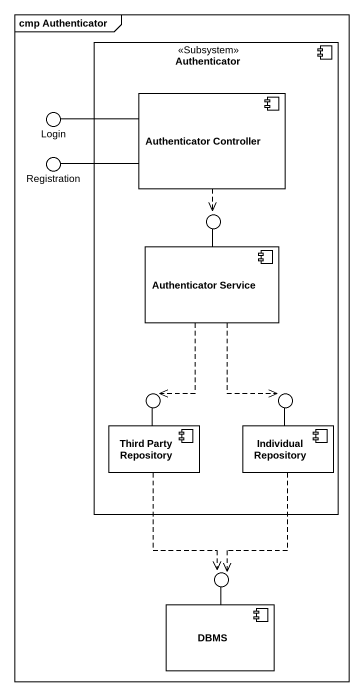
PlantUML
@startuml
mainframe cmp Authenticator
component Authenticator <<Subsystem>> {
  component "Authenticator Controller" as Authenticator_Controller
  component "Authenticator Service" as Authenticator_Service
  component "Third Party Repository" as Third_Party_Repository
  component "Individual Repository" as Individual_Repository
}
() Login
() Registration
() " " as lollipop1
() " " as lollipop2
() " " as lollipop3
() " " as lollipop4
component DBMS
Authenticator -up- lollipop1
Authenticator -- lollipop2
Authenticator -- lollipop3
Authenticator_Controller -left- Login
Authenticator_Controller -left- Registration
Authenticator_Controller ..> lollipop1
Authenticator_Service -up- lollipop1
Authenticator_Service ..> lollipop2
Authenticator_Service ..> lollipop3
Third_Party_Repository -up- lollipop2
Third_Party_Repository ..> lollipop4
Individual_Repository -up- lollipop3
Individual_Repository ..> lollipop4
DBMS -up- lollipop4
@enduml
